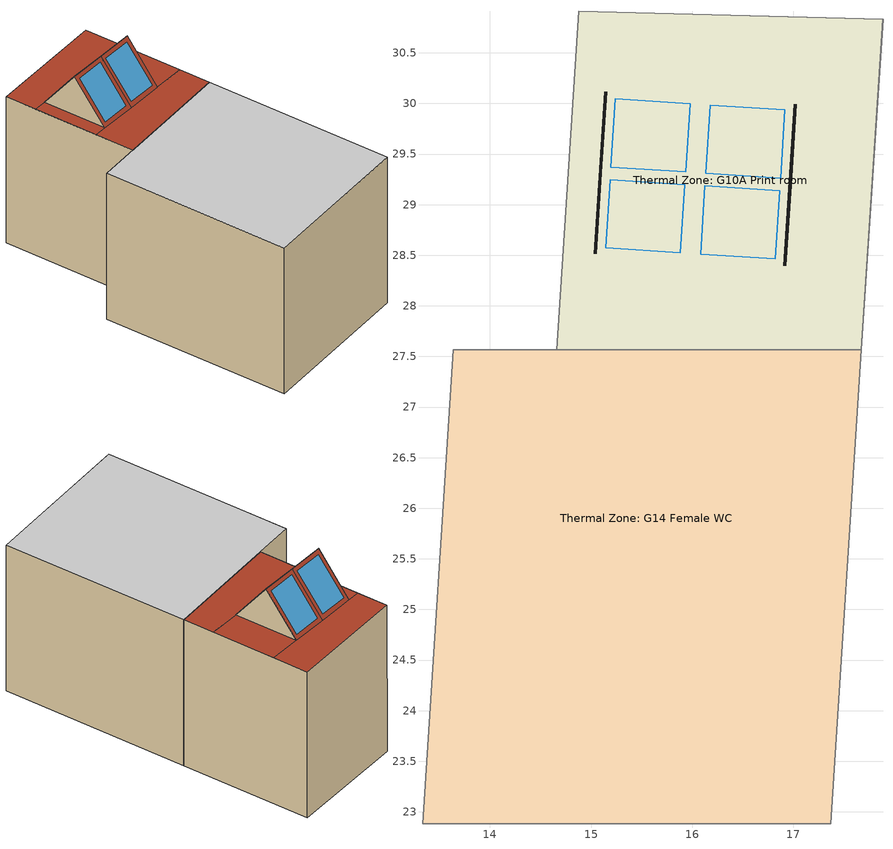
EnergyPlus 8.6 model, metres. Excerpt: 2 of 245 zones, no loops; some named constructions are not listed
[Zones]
Thermal Zone: G10A Print room
 floor to Thermal Zone: LG16 Cycles Store (InteriorCeiling Reversed): 14.88,30.91 17.89,30.83 17.67,27.57 14.66,27.57 z0
 wall outside (ExternalWall): 16.97,29.19,4.77 16.92,28.39,3.77 17.02,29.99,3.77; 15.09,29.32,4.77 15.04,28.52,3.77 15.14,30.11,3.77
 wall to Thermal Zone: G16 Library (InteriorWall): 17.89,30.83 14.88,30.91 z0:3.77
 wall to Thermal Zone: G11 Study room (InteriorWall): 17.67,27.57 17.89,30.83 z0:3.77
 wall to Thermal Zone: G14 Female WC (InteriorWall): 14.66,27.57 17.67,27.57 z0:3.77
 wall to Thermal Zone: G10 Tea Point (InteriorWall): 14.88,30.91 14.66,27.57 z0:3.77
 roof outside (ExternalRoof): 16.03,29.25,4.77 15.98,28.46,3.77 16.92,28.39,3.77 16.97,29.19,4.77; 15.04,28.52 15.14,30.11 14.83,30.13 14.73,28.54 z3.77; 17.83,29.94 17.89,30.83 14.88,30.91 14.83,30.13 z3.77; 17.72,28.34 17.83,29.94 17.02,29.99 16.92,28.39 z3.77; 15.09,29.32,4.77 15.04,28.52,3.77 15.98,28.46,3.77 16.03,29.25,4.77; 15.09,29.32,4.77 16.03,29.25,4.77 16.08,30.05,3.77 15.14,30.11,3.77; 17.67,27.57 17.72,28.34 14.73,28.54 14.66,27.57 z3.77; 16.03,29.25,4.77 16.97,29.19,4.77 17.02,29.99,3.77 16.08,30.05,3.77
 skylight (GlazingCH): 16.13,29.19,4.69 16.08,28.51,3.85 16.82,28.46,3.85 16.86,29.14,4.69; 15.19,29.25,4.69 15.14,28.57,3.85 15.88,28.52,3.85 15.93,29.2,4.69; 15.93,29.32,4.69 15.98,30,3.85 15.24,30.04,3.85 15.2,29.37,4.69; 16.87,29.26,4.69 16.92,29.94,3.85 16.18,29.98,3.85 16.13,29.31,4.69
Thermal Zone: G14 Female WC
 floor to Thermal Zone: LG14 Kitchen (InteriorCeiling): 17.67,27.57 17.45,24.23 13.42,24.23 13.64,27.57 z0
 floor to Thermal Zone: LG12 Plant (InteriorCeiling Reversed): 13.42,24.23 17.45,24.23 17.37,22.88 13.33,22.88 z0
 wall to Thermal Zone: G10 Tea Point (InteriorWall): 14.66,27.57 13.64,27.57 z0:3.77
 wall to Thermal Zone: G11 Study room (InteriorWall): 17.37,22.88 17.67,27.57 z0:3.77
 wall to Thermal Zone: G97 Circ (InteriorWall): 13.33,22.88 17.37,22.88 z0:3.77
 wall to Thermal Zone: G97A Riser (InteriorWall): 13.64,27.57 13.33,22.88 z0:3.77
 ceiling to Thermal Zone: 111 Female WC (InteriorCeiling): 13.33,22.88 17.37,22.88 17.67,27.57 13.64,27.57 z3.77
[Coil:Cooling:DX:VariableRefrigerantFlow]
VRF Zone Terminal Cooling Coil 185: Always On Discrete, Autosize, Autosize, Autosize, VRFTUCoolCapFT, VRFACCoolCapFFF, 612a Mixer Outlet Node, 612a Cooling Coil Outlet Node
VRF Zone Terminal Cooling Coil 9: Always On Discrete, Autosize, Autosize, Autosize, VRFTUCoolCapFT, VRFACCoolCapFFF, 606 Mixer Outlet Node, 606 Cooling Coil Outlet Node
VRF Zone Terminal Cooling Coil 225: Always On Discrete, Autosize, Autosize, Autosize, VRFTUCoolCapFT, VRFACCoolCapFFF, 621a 1 Mixer Outlet Node, 621a 1 Cooling Coil Outlet Node
VRF Zone Terminal Cooling Coil 226: Always On Discrete, Autosize, Autosize, Autosize, VRFTUCoolCapFT, VRFACCoolCapFFF, 621a 2 Mixer Outlet Node, 621a 2 Cooling Coil Outlet Node
VRF Zone Terminal Cooling Coil 6: Always On Discrete, Autosize, Autosize, Autosize, VRFTUCoolCapFT, VRFACCoolCapFFF, 607 Mixer Outlet Node, 607 Cooling Coil Outlet Node
VRF Zone Terminal Cooling Coil 186: Always On Discrete, Autosize, Autosize, Autosize, VRFTUCoolCapFT, VRFACCoolCapFFF, 617a Mixer Outlet Node, 617a Cooling Coil Outlet Node
VRF Zone Terminal Cooling Coil 5: Always On Discrete, Autosize, Autosize, Autosize, VRFTUCoolCapFT, VRFACCoolCapFFF, 608 Mixer Outlet Node, 608 Cooling Coil Outlet Node
VRF Zone Terminal Cooling Coil 4: Always On Discrete, Autosize, Autosize, Autosize, VRFTUCoolCapFT, VRFACCoolCapFFF, 609 Mixer Outlet Node, 609 Cooling Coil Outlet Node
VRF Zone Terminal Cooling Coil 187: Always On Discrete, Autosize, Autosize, Autosize, VRFTUCoolCapFT, VRFACCoolCapFFF, 620a Mixer Outlet Node, 620a Cooling Coil Outlet Node
VRF Zone Terminal Cooling Coil 188: Always On Discrete, Autosize, Autosize, Autosize, VRFTUCoolCapFT, VRFACCoolCapFFF, 621a Mixer Outlet Node, 621a Cooling Coil Outlet Node
VRF Zone Terminal Cooling Coil 3: Always On Discrete, Autosize, Autosize, Autosize, VRFTUCoolCapFT, VRFACCoolCapFFF, 611 Mixer Outlet Node, 611 Cooling Coil Outlet Node
VRF Zone Terminal Cooling Coil 166: Always On Discrete, Autosize, Autosize, Autosize, VRFTUCoolCapFT, VRFACCoolCapFFF, VRF Zone Terminal 159 Mixer Outlet Node, VRF Zone Terminal 159 Cooling Coil Outlet Node
VRF Zone Terminal Cooling Coil 167: Always On Discrete, Autosize, Autosize, Autosize, VRFTUCoolCapFT, VRFACCoolCapFFF, VRF Zone Terminal 160 Mixer Outlet Node, VRF Zone Terminal 160 Cooling Coil Outlet Node
VRF Zone Terminal Cooling Coil 168: Always On Discrete, Autosize, Autosize, Autosize, VRFTUCoolCapFT, VRFACCoolCapFFF, VRF Zone Terminal 161 Mixer Outlet Node, VRF Zone Terminal 161 Cooling Coil Outlet Node
VRF Zone Terminal Cooling Coil 169: Always On Discrete, Autosize, Autosize, Autosize, VRFTUCoolCapFT, VRFACCoolCapFFF, VRF Zone Terminal 162 Mixer Outlet Node, VRF Zone Terminal 162 Cooling Coil Outlet Node
VRF Zone Terminal Cooling Coil 103: Always On Discrete, Autosize, Autosize, Autosize, VRFTUCoolCapFT, VRFACCoolCapFFF, VRF Zone Terminal 101 Mixer Outlet Node, VRF Zone Terminal 101 Cooling Coil Outlet Node
VRF Zone Terminal Cooling Coil 102: Always On Discrete, Autosize, Autosize, Autosize, VRFTUCoolCapFT, VRFACCoolCapFFF, VRF Zone Terminal 100 Mixer Outlet Node, VRF Zone Terminal 100 Cooling Coil Outlet Node
VRF Zone Terminal Cooling Coil 101: Always On Discrete, Autosize, Autosize, Autosize, VRFTUCoolCapFT, VRFACCoolCapFFF, VRF Zone Terminal 99 Mixer Outlet Node, VRF Zone Terminal 99 Cooling Coil Outlet Node
VRF Zone Terminal Cooling Coil 82: Always On Discrete, Autosize, Autosize, Autosize, VRFTUCoolCapFT, VRFACCoolCapFFF, VRF Zone Terminal 80 Mixer Outlet Node, VRF Zone Terminal 80 Cooling Coil Outlet Node
VRF Zone Terminal Cooling Coil 104: Always On Discrete, Autosize, Autosize, Autosize, VRFTUCoolCapFT, VRFACCoolCapFFF, VRF Zone Terminal 102 Mixer Outlet Node, VRF Zone Terminal 102 Cooling Coil Outlet Node
VRF Zone Terminal Cooling Coil 105: Always On Discrete, Autosize, Autosize, Autosize, VRFTUCoolCapFT, VRFACCoolCapFFF, VRF Zone Terminal 103 Mixer Outlet Node, VRF Zone Terminal 103 Cooling Coil Outlet Node
VRF Zone Terminal Cooling Coil 100: Always On Discrete, Autosize, Autosize, Autosize, VRFTUCoolCapFT, VRFACCoolCapFFF, VRF Zone Terminal 98 Mixer Outlet Node, VRF Zone Terminal 98 Cooling Coil Outlet Node
VRF Zone Terminal Cooling Coil 98: Always On Discrete, Autosize, Autosize, Autosize, VRFTUCoolCapFT, VRFACCoolCapFFF, VRF Zone Terminal 96 Mixer Outlet Node, VRF Zone Terminal 96 Cooling Coil Outlet Node
VRF Zone Terminal Cooling Coil 94: Always On Discrete, Autosize, Autosize, Autosize, VRFTUCoolCapFT, VRFACCoolCapFFF, VRF Zone Terminal 92 Mixer Outlet Node, VRF Zone Terminal 92 Cooling Coil Outlet Node
VRF Zone Terminal Cooling Coil 95: Always On Discrete, Autosize, Autosize, Autosize, VRFTUCoolCapFT, VRFACCoolCapFFF, VRF Zone Terminal 93 Mixer Outlet Node, VRF Zone Terminal 93 Cooling Coil Outlet Node
VRF Zone Terminal Cooling Coil 96: Always On Discrete, Autosize, Autosize, Autosize, VRFTUCoolCapFT, VRFACCoolCapFFF, VRF Zone Terminal 94 Mixer Outlet Node, VRF Zone Terminal 94 Cooling Coil Outlet Node
VRF Zone Terminal Cooling Coil 97: Always On Discrete, Autosize, Autosize, Autosize, VRFTUCoolCapFT, VRFACCoolCapFFF, AHUG01 Mixer Outlet Node, AHUG01 Cooling Coil Outlet Node
VRF Zone Terminal Cooling Coil 163: Always On Discrete, Autosize, Autosize, Autosize, VRFTUCoolCapFT, VRFACCoolCapFFF, VRF Zone Terminal 158 Mixer Outlet Node, VRF Zone Terminal 158 Cooling Coil Outlet Node
VRF Zone Terminal Cooling Coil 210: Always On Discrete, Autosize, Autosize, Autosize, VRFTUCoolCapFT, VRFACCoolCapFFF, VRF Zone Terminal 195 Mixer Outlet Node, VRF Zone Terminal 195 Cooling Coil Outlet Node
VRF Zone Terminal Cooling Coil 211: Always On Discrete, Autosize, Autosize, Autosize, VRFTUCoolCapFT, VRFACCoolCapFFF, VRF Zone Terminal 196 Mixer Outlet Node, VRF Zone Terminal 196 Cooling Coil Outlet Node
VRF Zone Terminal Cooling Coil 219: Always On Discrete, Autosize, Autosize, Autosize, VRFTUCoolCapFT, VRFACCoolCapFFF, VRF Zone Terminal 199 Mixer Outlet Node, VRF Zone Terminal 199 Cooling Coil Outlet Node
VRF Zone Terminal Cooling Coil 84: Always On Discrete, Autosize, Autosize, Autosize, VRFTUCoolCapFT, VRFACCoolCapFFF, VRF Zone Terminal 82 Mixer Outlet Node, VRF Zone Terminal 82 Cooling Coil Outlet Node
VRF Zone Terminal Cooling Coil 85: Always On Discrete, Autosize, Autosize, Autosize, VRFTUCoolCapFT, VRFACCoolCapFFF, VRF Zone Terminal 83 Mixer Outlet Node, VRF Zone Terminal 83 Cooling Coil Outlet Node
VRF Zone Terminal Cooling Coil 86: Always On Discrete, Autosize, Autosize, Autosize, VRFTUCoolCapFT, VRFACCoolCapFFF, VRF Zone Terminal 84 Mixer Outlet Node, VRF Zone Terminal 84 Cooling Coil Outlet Node
VRF Zone Terminal Cooling Coil 87: Always On Discrete, Autosize, Autosize, Autosize, VRFTUCoolCapFT, VRFACCoolCapFFF, VRF Zone Terminal 85 Mixer Outlet Node, VRF Zone Terminal 85 Cooling Coil Outlet Node
VRF Zone Terminal Cooling Coil 88: Always On Discrete, Autosize, Autosize, Autosize, VRFTUCoolCapFT, VRFACCoolCapFFF, VRF Zone Terminal 86 Mixer Outlet Node, VRF Zone Terminal 86 Cooling Coil Outlet Node
VRF Zone Terminal Cooling Coil 89: Always On Discrete, Autosize, Autosize, Autosize, VRFTUCoolCapFT, VRFACCoolCapFFF, VRF Zone Terminal 87 Mixer Outlet Node, VRF Zone Terminal 87 Cooling Coil Outlet Node
VRF Zone Terminal Cooling Coil 90: Always On Discrete, Autosize, Autosize, Autosize, VRFTUCoolCapFT, VRFACCoolCapFFF, VRF Zone Terminal 88 Mixer Outlet Node, VRF Zone Terminal 88 Cooling Coil Outlet Node
VRF Zone Terminal Cooling Coil 83: Always On Discrete, Autosize, Autosize, Autosize, VRFTUCoolCapFT, VRFACCoolCapFFF, VRF Zone Terminal 81 Mixer Outlet Node, VRF Zone Terminal 81 Cooling Coil Outlet Node
VRF Zone Terminal Cooling Coil 157: Always On Discrete, Autosize, Autosize, Autosize, VRFTUCoolCapFT, VRFACCoolCapFFF, VRF Zone Terminal 155 Mixer Outlet Node, VRF Zone Terminal 155 Cooling Coil Outlet Node
VRF Zone Terminal Cooling Coil 158: Always On Discrete, Autosize, Autosize, Autosize, VRFTUCoolCapFT, VRFACCoolCapFFF, VRF Zone Terminal 156 Mixer Outlet Node, VRF Zone Terminal 156 Cooling Coil Outlet Node
VRF Zone Terminal Cooling Coil 159: Always On Discrete, Autosize, Autosize, Autosize, VRFTUCoolCapFT, VRFACCoolCapFFF, VRF Zone Terminal 157 Mixer Outlet Node, VRF Zone Terminal 157 Cooling Coil Outlet Node
VRF Zone Terminal Cooling Coil 160: Always On Discrete, Autosize, Autosize, Autosize, VRFTUCoolCapFT, VRFACCoolCapFFF, ACG01(overdoorheater) Mixer Outlet Node, ACG01(overdoorheater) Cooling Coil Outlet Node
VRF Zone Terminal Cooling Coil 120: Always On Discrete, Autosize, Autosize, Autosize, VRFTUCoolCapFT, VRFACCoolCapFFF, B04 Mixer Outlet Node, B04 Cooling Coil Outlet Node
VRF Zone Terminal Cooling Coil 118: Always On Discrete, Autosize, Autosize, Autosize, VRFTUCoolCapFT, VRFACCoolCapFFF, B03b Mixer Outlet Node, B03b Cooling Coil Outlet Node
VRF Zone Terminal Cooling Coil 117: Always On Discrete, Autosize, Autosize, Autosize, VRFTUCoolCapFT, VRFACCoolCapFFF, B03a Mixer Outlet Node, B03a Cooling Coil Outlet Node
VRF Zone Terminal Cooling Coil 119: Always On Discrete, Autosize, Autosize, Autosize, VRFTUCoolCapFT, VRFACCoolCapFFF, B02 Mixer Outlet Node, B02 Cooling Coil Outlet Node
VRF Zone Terminal Cooling Coil 116: Always On Discrete, Autosize, Autosize, Autosize, VRFTUCoolCapFT, VRFACCoolCapFFF, B01 Mixer Outlet Node, B01 Cooling Coil Outlet Node
VRF Zone Terminal Cooling Coil 162: Always On Discrete, 4400, Autosize, Autosize, VRFTUCoolCapFT, VRFACCoolCapFFF, AHUB01 Mixer Outlet Node, AHUB01 Cooling Coil Outlet Node
VRF Zone Terminal Cooling Coil 115: Always On Discrete, Autosize, Autosize, Autosize, VRFTUCoolCapFT, VRFACCoolCapFFF, VRF Zone Terminal 113 Mixer Outlet Node, VRF Zone Terminal 113 Cooling Coil Outlet Node
VRF Zone Terminal Cooling Coil 161: Always On Discrete, Autosize, Autosize, Autosize, VRFTUCoolCapFT, VRFACCoolCapFFF, AHUB03 Mixer Outlet Node, AHUB03 Cooling Coil Outlet Node
VRF Zone Terminal Cooling Coil 114: Always On Discrete, Autosize, Autosize, Autosize, VRFTUCoolCapFT, VRFACCoolCapFFF, B06a Mixer Outlet Node, B06a Cooling Coil Outlet Node
VRF Zone Terminal Cooling Coil 113: Always On Discrete, Autosize, Autosize, Autosize, VRFTUCoolCapFT, VRFACCoolCapFFF, B06b Mixer Outlet Node, B06b Cooling Coil Outlet Node
VRF Zone Terminal Cooling Coil 208: Always On Discrete, Autosize, Autosize, Autosize, VRFTUCoolCapFT, VRFACCoolCapFFF, B12 Mixer Outlet Node, B12 Cooling Coil Outlet Node
VRF Zone Terminal Cooling Coil 209: Always On Discrete, Autosize, Autosize, Autosize, VRFTUCoolCapFT, VRFACCoolCapFFF, B13 Mixer Outlet Node, B13 Cooling Coil Outlet Node
VRF Zone Terminal Cooling Coil 110: Always On Discrete, Autosize, Autosize, Autosize, VRFTUCoolCapFT, VRFACCoolCapFFF, B07 Mixer Outlet Node, B07 Cooling Coil Outlet Node
VRF Zone Terminal Cooling Coil 109: Always On Discrete, Autosize, Autosize, Autosize, VRFTUCoolCapFT, VRFACCoolCapFFF, B08 Mixer Outlet Node, B08 Cooling Coil Outlet Node
VRF Zone Terminal Cooling Coil 108: Always On Discrete, Autosize, Autosize, Autosize, VRFTUCoolCapFT, VRFACCoolCapFFF, B09 Mixer Outlet Node, B09 Cooling Coil Outlet Node
VRF Zone Terminal Cooling Coil 106: Always On Discrete, Autosize, Autosize, Autosize, VRFTUCoolCapFT, VRFACCoolCapFFF, B10 Mixer Outlet Node, B10 Cooling Coil Outlet Node
VRF Zone Terminal Cooling Coil 107: Always On Discrete, Autosize, Autosize, Autosize, VRFTUCoolCapFT, VRFACCoolCapFFF, B11 Mixer Outlet Node, B11 Cooling Coil Outlet Node
[Coil:Heating:DX:VariableRefrigerantFlow]
VRF Zone Terminal Heating Coil 205: Always On Discrete, Autosize, Autosize, FCU107 1 Cooling Coil Outlet Node, FCU107 1 Heating Coil Outlet Node, Coil Heating DX Variable Refrigerant Flow 1 VRFTUHeatCAPFT, Coil Heating DX Variable Refrigerant Flow 1 VRFACCoolCapFFF
VRF Zone Terminal Heating Coil 207: Always On Discrete, Autosize, Autosize, FCU107 3 Cooling Coil Outlet Node, FCU107 3 Heating Coil Outlet Node, Coil Heating DX Variable Refrigerant Flow 1 VRFTUHeatCAPFT, Coil Heating DX Variable Refrigerant Flow 1 VRFACCoolCapFFF
VRF Zone Terminal Heating Coil 206: Always On Discrete, Autosize, Autosize, FCU107 2 Cooling Coil Outlet Node, FCU107 2 Heating Coil Outlet Node, Coil Heating DX Variable Refrigerant Flow 1 VRFTUHeatCAPFT, Coil Heating DX Variable Refrigerant Flow 1 VRFACCoolCapFFF
VRF Zone Terminal Heating Coil 172: Always On Discrete, Autosize, Autosize, VRF Zone Terminal 164 Cooling Coil Outlet Node, VRF Zone Terminal 164 Heating Coil Outlet Node, Coil Heating DX Variable Refrigerant Flow 1 VRFTUHeatCAPFT, Coil Heating DX Variable Refrigerant Flow 1 VRFACCoolCapFFF
VRF Zone Terminal Heating Coil 79: Always On Discrete, Autosize, Autosize, VRF Zone Terminal 77 Cooling Coil Outlet Node, VRF Zone Terminal 77 Heating Coil Outlet Node, Coil Heating DX Variable Refrigerant Flow 1 VRFTUHeatCAPFT, Coil Heating DX Variable Refrigerant Flow 1 VRFACCoolCapFFF
VRF Zone Terminal Heating Coil 78: Always On Discrete, Autosize, Autosize, VRF Zone Terminal 76 Cooling Coil Outlet Node, VRF Zone Terminal 76 Heating Coil Outlet Node, Coil Heating DX Variable Refrigerant Flow 1 VRFTUHeatCAPFT, Coil Heating DX Variable Refrigerant Flow 1 VRFACCoolCapFFF
VRF Zone Terminal Heating Coil 77: Always On Discrete, Autosize, Autosize, VRF Zone Terminal 75 Cooling Coil Outlet Node, VRF Zone Terminal 75 Heating Coil Outlet Node, Coil Heating DX Variable Refrigerant Flow 1 VRFTUHeatCAPFT, Coil Heating DX Variable Refrigerant Flow 1 VRFACCoolCapFFF
VRF Zone Terminal Heating Coil 76: Always On Discrete, Autosize, Autosize, VRF Zone Terminal 74 Cooling Coil Outlet Node, VRF Zone Terminal 74 Heating Coil Outlet Node, Coil Heating DX Variable Refrigerant Flow 1 VRFTUHeatCAPFT, Coil Heating DX Variable Refrigerant Flow 1 VRFACCoolCapFFF
VRF Zone Terminal Heating Coil 173: Always On Discrete, Autosize, Autosize, FCU108 Cooling Coil Outlet Node, FCU108 Heating Coil Outlet Node, Coil Heating DX Variable Refrigerant Flow 1 VRFTUHeatCAPFT, Coil Heating DX Variable Refrigerant Flow 1 VRFACCoolCapFFF
VRF Zone Terminal Heating Coil 174: Always On Discrete, Autosize, Autosize, FCU107 Cooling Coil Outlet Node, FCU107 Heating Coil Outlet Node, Coil Heating DX Variable Refrigerant Flow 1 VRFTUHeatCAPFT, Coil Heating DX Variable Refrigerant Flow 1 VRFACCoolCapFFF
VRF Zone Terminal Heating Coil 75: Always On Discrete, Autosize, Autosize, VRF Zone Terminal 73 Cooling Coil Outlet Node, VRF Zone Terminal 73 Heating Coil Outlet Node, Coil Heating DX Variable Refrigerant Flow 1 VRFTUHeatCAPFT, Coil Heating DX Variable Refrigerant Flow 1 VRFACCoolCapFFF
VRF Zone Terminal Heating Coil 74: Always On Discrete, Autosize, Autosize, VRF Zone Terminal 72 Cooling Coil Outlet Node, VRF Zone Terminal 72 Heating Coil Outlet Node, Coil Heating DX Variable Refrigerant Flow 1 VRFTUHeatCAPFT, Coil Heating DX Variable Refrigerant Flow 1 VRFACCoolCapFFF
VRF Zone Terminal Heating Coil 70: Always On Discrete, Autosize, Autosize, VRF Zone Terminal 68 Cooling Coil Outlet Node, VRF Zone Terminal 68 Heating Coil Outlet Node, Coil Heating DX Variable Refrigerant Flow 1 VRFTUHeatCAPFT, Coil Heating DX Variable Refrigerant Flow 1 VRFACCoolCapFFF
VRF Zone Terminal Heating Coil 71: Always On Discrete, Autosize, Autosize, VRF Zone Terminal 69 Cooling Coil Outlet Node, VRF Zone Terminal 69 Heating Coil Outlet Node, Coil Heating DX Variable Refrigerant Flow 1 VRFTUHeatCAPFT, Coil Heating DX Variable Refrigerant Flow 1 VRFACCoolCapFFF
VRF Zone Terminal Heating Coil 72: Always On Discrete, Autosize, Autosize, VRF Zone Terminal 70 Cooling Coil Outlet Node, VRF Zone Terminal 70 Heating Coil Outlet Node, Coil Heating DX Variable Refrigerant Flow 1 VRFTUHeatCAPFT, Coil Heating DX Variable Refrigerant Flow 1 VRFACCoolCapFFF
VRF Zone Terminal Heating Coil 73: Always On Discrete, Autosize, Autosize, VRF Zone Terminal 71 Cooling Coil Outlet Node, VRF Zone Terminal 71 Heating Coil Outlet Node, Coil Heating DX Variable Refrigerant Flow 1 VRFTUHeatCAPFT, Coil Heating DX Variable Refrigerant Flow 1 VRFACCoolCapFFF
VRF Zone Terminal Heating Coil 220: Always On Discrete, Autosize, Autosize, FCU107 4 Cooling Coil Outlet Node, FCU107 4 Heating Coil Outlet Node, Coil Heating DX Variable Refrigerant Flow 1 VRFTUHeatCAPFT, Coil Heating DX Variable Refrigerant Flow 1 VRFACCoolCapFFF
VRF Zone Terminal Heating Coil 221: Always On Discrete, Autosize, Autosize, FCU107 5 Cooling Coil Outlet Node, FCU107 5 Heating Coil Outlet Node, Coil Heating DX Variable Refrigerant Flow 1 VRFTUHeatCAPFT, Coil Heating DX Variable Refrigerant Flow 1 VRFACCoolCapFFF
VRF Zone Terminal Heating Coil 65: Always On Discrete, Autosize, Autosize, VRF Zone Terminal 63 Cooling Coil Outlet Node, VRF Zone Terminal 63 Heating Coil Outlet Node, Coil Heating DX Variable Refrigerant Flow 1 VRFTUHeatCAPFT, Coil Heating DX Variable Refrigerant Flow 1 VRFACCoolCapFFF
VRF Zone Terminal Heating Coil 66: Always On Discrete, Autosize, Autosize, VRF Zone Terminal 64 Cooling Coil Outlet Node, VRF Zone Terminal 64 Heating Coil Outlet Node, Coil Heating DX Variable Refrigerant Flow 1 VRFTUHeatCAPFT, Coil Heating DX Variable Refrigerant Flow 1 VRFACCoolCapFFF
VRF Zone Terminal Heating Coil 67: Always On Discrete, Autosize, Autosize, VRF Zone Terminal 65 Cooling Coil Outlet Node, VRF Zone Terminal 65 Heating Coil Outlet Node, Coil Heating DX Variable Refrigerant Flow 1 VRFTUHeatCAPFT, Coil Heating DX Variable Refrigerant Flow 1 VRFACCoolCapFFF
VRF Zone Terminal Heating Coil 64: Always On Discrete, Autosize, Autosize, VRF Zone Terminal 62 Cooling Coil Outlet Node, VRF Zone Terminal 62 Heating Coil Outlet Node, Coil Heating DX Variable Refrigerant Flow 1 VRFTUHeatCAPFT, Coil Heating DX Variable Refrigerant Flow 1 VRFACCoolCapFFF
VRF Zone Terminal Heating Coil 63: Always On Discrete, Autosize, Autosize, VRF Zone Terminal 61 Cooling Coil Outlet Node, VRF Zone Terminal 61 Heating Coil Outlet Node, Coil Heating DX Variable Refrigerant Flow 1 VRFTUHeatCAPFT, Coil Heating DX Variable Refrigerant Flow 1 VRFACCoolCapFFF
VRF Zone Terminal Heating Coil 62: Always On Discrete, Autosize, Autosize, VRF Zone Terminal 60 Cooling Coil Outlet Node, VRF Zone Terminal 60 Heating Coil Outlet Node, Coil Heating DX Variable Refrigerant Flow 1 VRFTUHeatCAPFT, Coil Heating DX Variable Refrigerant Flow 1 VRFACCoolCapFFF
VRF Zone Terminal Heating Coil 61: Always On Discrete, Autosize, Autosize, VRF Zone Terminal 59 Cooling Coil Outlet Node, VRF Zone Terminal 59 Heating Coil Outlet Node, Coil Heating DX Variable Refrigerant Flow 1 VRFTUHeatCAPFT, Coil Heating DX Variable Refrigerant Flow 1 VRFACCoolCapFFF
VRF Zone Terminal Heating Coil 60: Always On Discrete, Autosize, Autosize, VRF Zone Terminal 58 Cooling Coil Outlet Node, VRF Zone Terminal 58 Heating Coil Outlet Node, Coil Heating DX Variable Refrigerant Flow 1 VRFTUHeatCAPFT, Coil Heating DX Variable Refrigerant Flow 1 VRFACCoolCapFFF
VRF Zone Terminal Heating Coil 59: Always On Discrete, Autosize, Autosize, VRF Zone Terminal 57 Cooling Coil Outlet Node, VRF Zone Terminal 57 Heating Coil Outlet Node, Coil Heating DX Variable Refrigerant Flow 1 VRFTUHeatCAPFT, Coil Heating DX Variable Refrigerant Flow 1 VRFACCoolCapFFF
VRF Zone Terminal Heating Coil 58: Always On Discrete, Autosize, Autosize, FCU216 Cooling Coil Outlet Node, FCU216 Heating Coil Outlet Node, Coil Heating DX Variable Refrigerant Flow 1 VRFTUHeatCAPFT, Coil Heating DX Variable Refrigerant Flow 1 VRFACCoolCapFFF
VRF Zone Terminal Heating Coil 45: Always On Discrete, Autosize, Autosize, VRF Zone Terminal 43 Cooling Coil Outlet Node, VRF Zone Terminal 43 Heating Coil Outlet Node, Coil Heating DX Variable Refrigerant Flow 1 VRFTUHeatCAPFT, Coil Heating DX Variable Refrigerant Flow 1 VRFACCoolCapFFF
VRF Zone Terminal Heating Coil 46: Always On Discrete, Autosize, Autosize, VRF Zone Terminal 44 Cooling Coil Outlet Node, VRF Zone Terminal 44 Heating Coil Outlet Node, Coil Heating DX Variable Refrigerant Flow 1 VRFTUHeatCAPFT, Coil Heating DX Variable Refrigerant Flow 1 VRFACCoolCapFFF
VRF Zone Terminal Heating Coil 40: Always On Discrete, Autosize, Autosize, VRF Zone Terminal 38 Cooling Coil Outlet Node, VRF Zone Terminal 38 Heating Coil Outlet Node, Coil Heating DX Variable Refrigerant Flow 1 VRFTUHeatCAPFT, Coil Heating DX Variable Refrigerant Flow 1 VRFACCoolCapFFF
VRF Zone Terminal Heating Coil 41: Always On Discrete, Autosize, Autosize, VRF Zone Terminal 39 Cooling Coil Outlet Node, VRF Zone Terminal 39 Heating Coil Outlet Node, Coil Heating DX Variable Refrigerant Flow 1 VRFTUHeatCAPFT, Coil Heating DX Variable Refrigerant Flow 1 VRFACCoolCapFFF
VRF Zone Terminal Heating Coil 42: Always On Discrete, Autosize, Autosize, VRF Zone Terminal 40 Cooling Coil Outlet Node, VRF Zone Terminal 40 Heating Coil Outlet Node, Coil Heating DX Variable Refrigerant Flow 1 VRFTUHeatCAPFT, Coil Heating DX Variable Refrigerant Flow 1 VRFACCoolCapFFF
VRF Zone Terminal Heating Coil 43: Always On Discrete, Autosize, Autosize, VRF Zone Terminal 41 Cooling Coil Outlet Node, VRF Zone Terminal 41 Heating Coil Outlet Node, Coil Heating DX Variable Refrigerant Flow 1 VRFTUHeatCAPFT, Coil Heating DX Variable Refrigerant Flow 1 VRFACCoolCapFFF
VRF Zone Terminal Heating Coil 44: Always On Discrete, Autosize, Autosize, VRF Zone Terminal 42 Cooling Coil Outlet Node, VRF Zone Terminal 42 Heating Coil Outlet Node, Coil Heating DX Variable Refrigerant Flow 1 VRFTUHeatCAPFT, Coil Heating DX Variable Refrigerant Flow 1 VRFACCoolCapFFF
VRF Zone Terminal Heating Coil 212: Always On Discrete, Autosize, Autosize, AHU201 1 Cooling Coil Outlet Node, AHU201 1 Heating Coil Outlet Node, Coil Heating DX Variable Refrigerant Flow 1 VRFTUHeatCAPFT, Coil Heating DX Variable Refrigerant Flow 1 VRFACCoolCapFFF
VRF Zone Terminal Heating Coil 213: Always On Discrete, Autosize, Autosize, AHU201 2 Cooling Coil Outlet Node, AHU201 2 Heating Coil Outlet Node, Coil Heating DX Variable Refrigerant Flow 1 VRFTUHeatCAPFT, Coil Heating DX Variable Refrigerant Flow 1 VRFACCoolCapFFF
VRF Zone Terminal Heating Coil 216: Always On Discrete, Autosize, Autosize, AHU201 3 Cooling Coil Outlet Node, AHU201 3 Heating Coil Outlet Node, Coil Heating DX Variable Refrigerant Flow 1 VRFTUHeatCAPFT, Coil Heating DX Variable Refrigerant Flow 1 VRFACCoolCapFFF
VRF Zone Terminal Heating Coil 121: Always On Discrete, Autosize, Autosize, VRF Zone Terminal 119 Cooling Coil Outlet Node, VRF Zone Terminal 119 Heating Coil Outlet Node, Coil Heating DX Variable Refrigerant Flow 1 VRFTUHeatCAPFT, Coil Heating DX Variable Refrigerant Flow 1 VRFACCoolCapFFF
VRF Zone Terminal Heating Coil 122: Always On Discrete, Autosize, Autosize, VRF Zone Terminal 120 Cooling Coil Outlet Node, VRF Zone Terminal 120 Heating Coil Outlet Node, Coil Heating DX Variable Refrigerant Flow 1 VRFTUHeatCAPFT, Coil Heating DX Variable Refrigerant Flow 1 VRFACCoolCapFFF
VRF Zone Terminal Heating Coil 123: Always On Discrete, Autosize, Autosize, VRF Zone Terminal 121 Cooling Coil Outlet Node, VRF Zone Terminal 121 Heating Coil Outlet Node, Coil Heating DX Variable Refrigerant Flow 1 VRFTUHeatCAPFT, Coil Heating DX Variable Refrigerant Flow 1 VRFACCoolCapFFF
VRF Zone Terminal Heating Coil 124: Always On Discrete, Autosize, Autosize, VRF Zone Terminal 122 Cooling Coil Outlet Node, VRF Zone Terminal 122 Heating Coil Outlet Node, Coil Heating DX Variable Refrigerant Flow 1 VRFTUHeatCAPFT, Coil Heating DX Variable Refrigerant Flow 1 VRFACCoolCapFFF
VRF Zone Terminal Heating Coil 125: Always On Discrete, Autosize, Autosize, VRF Zone Terminal 123 Cooling Coil Outlet Node, VRF Zone Terminal 123 Heating Coil Outlet Node, Coil Heating DX Variable Refrigerant Flow 1 VRFTUHeatCAPFT, Coil Heating DX Variable Refrigerant Flow 1 VRFACCoolCapFFF
VRF Zone Terminal Heating Coil 126: Always On Discrete, Autosize, Autosize, VRF Zone Terminal 124 Cooling Coil Outlet Node, VRF Zone Terminal 124 Heating Coil Outlet Node, Coil Heating DX Variable Refrigerant Flow 1 VRFTUHeatCAPFT, Coil Heating DX Variable Refrigerant Flow 1 VRFACCoolCapFFF
VRF Zone Terminal Heating Coil 127: Always On Discrete, Autosize, Autosize, VRF Zone Terminal 125 Cooling Coil Outlet Node, VRF Zone Terminal 125 Heating Coil Outlet Node, Coil Heating DX Variable Refrigerant Flow 1 VRFTUHeatCAPFT, Coil Heating DX Variable Refrigerant Flow 1 VRFACCoolCapFFF
VRF Zone Terminal Heating Coil 128: Always On Discrete, Autosize, Autosize, VRF Zone Terminal 126 Cooling Coil Outlet Node, VRF Zone Terminal 126 Heating Coil Outlet Node, Coil Heating DX Variable Refrigerant Flow 1 VRFTUHeatCAPFT, Coil Heating DX Variable Refrigerant Flow 1 VRFACCoolCapFFF
VRF Zone Terminal Heating Coil 129: Always On Discrete, Autosize, Autosize, VRF Zone Terminal 127 Cooling Coil Outlet Node, VRF Zone Terminal 127 Heating Coil Outlet Node, Coil Heating DX Variable Refrigerant Flow 1 VRFTUHeatCAPFT, Coil Heating DX Variable Refrigerant Flow 1 VRFACCoolCapFFF
VRF Zone Terminal Heating Coil 130: Always On Discrete, Autosize, Autosize, VRF Zone Terminal 128 Cooling Coil Outlet Node, VRF Zone Terminal 128 Heating Coil Outlet Node, Coil Heating DX Variable Refrigerant Flow 1 VRFTUHeatCAPFT, Coil Heating DX Variable Refrigerant Flow 1 VRFACCoolCapFFF
VRF Zone Terminal Heating Coil 131: Always On Discrete, Autosize, Autosize, VRF Zone Terminal 129 Cooling Coil Outlet Node, VRF Zone Terminal 129 Heating Coil Outlet Node, Coil Heating DX Variable Refrigerant Flow 1 VRFTUHeatCAPFT, Coil Heating DX Variable Refrigerant Flow 1 VRFACCoolCapFFF
VRF Zone Terminal Heating Coil 132: Always On Discrete, Autosize, Autosize, VRF Zone Terminal 130 Cooling Coil Outlet Node, VRF Zone Terminal 130 Heating Coil Outlet Node, Coil Heating DX Variable Refrigerant Flow 1 VRFTUHeatCAPFT, Coil Heating DX Variable Refrigerant Flow 1 VRFACCoolCapFFF
VRF Zone Terminal Heating Coil 133: Always On Discrete, Autosize, Autosize, VRF Zone Terminal 131 Cooling Coil Outlet Node, VRF Zone Terminal 131 Heating Coil Outlet Node, Coil Heating DX Variable Refrigerant Flow 1 VRFTUHeatCAPFT, Coil Heating DX Variable Refrigerant Flow 1 VRFACCoolCapFFF
VRF Zone Terminal Heating Coil 134: Always On Discrete, Autosize, Autosize, VRF Zone Terminal 132 Cooling Coil Outlet Node, VRF Zone Terminal 132 Heating Coil Outlet Node, Coil Heating DX Variable Refrigerant Flow 1 VRFTUHeatCAPFT, Coil Heating DX Variable Refrigerant Flow 1 VRFACCoolCapFFF
VRF Zone Terminal Heating Coil 135: Always On Discrete, Autosize, Autosize, VRF Zone Terminal 133 Cooling Coil Outlet Node, VRF Zone Terminal 133 Heating Coil Outlet Node, Coil Heating DX Variable Refrigerant Flow 1 VRFTUHeatCAPFT, Coil Heating DX Variable Refrigerant Flow 1 VRFACCoolCapFFF
VRF Zone Terminal Heating Coil 136: Always On Discrete, Autosize, Autosize, VRF Zone Terminal 134 Cooling Coil Outlet Node, VRF Zone Terminal 134 Heating Coil Outlet Node, Coil Heating DX Variable Refrigerant Flow 1 VRFTUHeatCAPFT, Coil Heating DX Variable Refrigerant Flow 1 VRFACCoolCapFFF
VRF Zone Terminal Heating Coil 137: Always On Discrete, Autosize, Autosize, VRF Zone Terminal 135 Cooling Coil Outlet Node, VRF Zone Terminal 135 Heating Coil Outlet Node, Coil Heating DX Variable Refrigerant Flow 1 VRFTUHeatCAPFT, Coil Heating DX Variable Refrigerant Flow 1 VRFACCoolCapFFF
VRF Zone Terminal Heating Coil 138: Always On Discrete, Autosize, Autosize, VRF Zone Terminal 136 Cooling Coil Outlet Node, VRF Zone Terminal 136 Heating Coil Outlet Node, Coil Heating DX Variable Refrigerant Flow 1 VRFTUHeatCAPFT, Coil Heating DX Variable Refrigerant Flow 1 VRFACCoolCapFFF
VRF Zone Terminal Heating Coil 139: Always On Discrete, Autosize, Autosize, VRF Zone Terminal 137 Cooling Coil Outlet Node, VRF Zone Terminal 137 Heating Coil Outlet Node, Coil Heating DX Variable Refrigerant Flow 1 VRFTUHeatCAPFT, Coil Heating DX Variable Refrigerant Flow 1 VRFACCoolCapFFF
VRF Zone Terminal Heating Coil 140: Always On Discrete, Autosize, Autosize, VRF Zone Terminal 138 Cooling Coil Outlet Node, VRF Zone Terminal 138 Heating Coil Outlet Node, Coil Heating DX Variable Refrigerant Flow 1 VRFTUHeatCAPFT, Coil Heating DX Variable Refrigerant Flow 1 VRFACCoolCapFFF
VRF Zone Terminal Heating Coil 170: Always On Discrete, Autosize, Autosize, AHU401 1 Cooling Coil Outlet Node, AHU401 1 Heating Coil Outlet Node, Coil Heating DX Variable Refrigerant Flow 1 VRFTUHeatCAPFT, Coil Heating DX Variable Refrigerant Flow 1 VRFACCoolCapFFF
VRF Zone Terminal Heating Coil 34: Always On Discrete, Autosize, Autosize, VRF Zone Terminal 32 Cooling Coil Outlet Node, VRF Zone Terminal 32 Heating Coil Outlet Node, Coil Heating DX Variable Refrigerant Flow 1 VRFTUHeatCAPFT, Coil Heating DX Variable Refrigerant Flow 1 VRFACCoolCapFFF
VRF Zone Terminal Heating Coil 33: Always On Discrete, Autosize, Autosize, VRF Zone Terminal 31 Cooling Coil Outlet Node, VRF Zone Terminal 31 Heating Coil Outlet Node, Coil Heating DX Variable Refrigerant Flow 1 VRFTUHeatCAPFT, Coil Heating DX Variable Refrigerant Flow 1 VRFACCoolCapFFF
VRF Zone Terminal Heating Coil 32: Always On Discrete, Autosize, Autosize, VRF Zone Terminal 30 Cooling Coil Outlet Node, VRF Zone Terminal 30 Heating Coil Outlet Node, Coil Heating DX Variable Refrigerant Flow 1 VRFTUHeatCAPFT, Coil Heating DX Variable Refrigerant Flow 1 VRFACCoolCapFFF
VRF Zone Terminal Heating Coil 31: Always On Discrete, Autosize, Autosize, VRF Zone Terminal 29 Cooling Coil Outlet Node, VRF Zone Terminal 29 Heating Coil Outlet Node, Coil Heating DX Variable Refrigerant Flow 1 VRFTUHeatCAPFT, Coil Heating DX Variable Refrigerant Flow 1 VRFACCoolCapFFF
VRF Zone Terminal Heating Coil 177: Always On Discrete, Autosize, Autosize, FCU407 Cooling Coil Outlet Node, FCU407 Heating Coil Outlet Node, Coil Heating DX Variable Refrigerant Flow 1 VRFTUHeatCAPFT, Coil Heating DX Variable Refrigerant Flow 1 VRFACCoolCapFFF
VRF Zone Terminal Heating Coil 30: Always On Discrete, Autosize, Autosize, VRF Zone Terminal 28 Cooling Coil Outlet Node, VRF Zone Terminal 28 Heating Coil Outlet Node, Coil Heating DX Variable Refrigerant Flow 1 VRFTUHeatCAPFT, Coil Heating DX Variable Refrigerant Flow 1 VRFACCoolCapFFF
VRF Zone Terminal Heating Coil 165: Always On Discrete, Autosize, Autosize, AHU401 Cooling Coil Outlet Node, AHU401 Heating Coil Outlet Node, Coil Heating DX Variable Refrigerant Flow 1 VRFTUHeatCAPFT, Coil Heating DX Variable Refrigerant Flow 1 VRFACCoolCapFFF
VRF Zone Terminal Heating Coil 29: Always On Discrete, Autosize, Autosize, VRF Zone Terminal 27 Cooling Coil Outlet Node, VRF Zone Terminal 27 Heating Coil Outlet Node, Coil Heating DX Variable Refrigerant Flow 1 VRFTUHeatCAPFT, Coil Heating DX Variable Refrigerant Flow 1 VRFACCoolCapFFF
VRF Zone Terminal Heating Coil 23: Always On Discrete, Autosize, Autosize, VRF Zone Terminal 21 Cooling Coil Outlet Node, VRF Zone Terminal 21 Heating Coil Outlet Node, Coil Heating DX Variable Refrigerant Flow 1 VRFTUHeatCAPFT, Coil Heating DX Variable Refrigerant Flow 1 VRFACCoolCapFFF
VRF Zone Terminal Heating Coil 24: Always On Discrete, Autosize, Autosize, VRF Zone Terminal 22 Cooling Coil Outlet Node, VRF Zone Terminal 22 Heating Coil Outlet Node, Coil Heating DX Variable Refrigerant Flow 1 VRFTUHeatCAPFT, Coil Heating DX Variable Refrigerant Flow 1 VRFACCoolCapFFF
VRF Zone Terminal Heating Coil 25: Always On Discrete, Autosize, Autosize, VRF Zone Terminal 23 Cooling Coil Outlet Node, VRF Zone Terminal 23 Heating Coil Outlet Node, Coil Heating DX Variable Refrigerant Flow 1 VRFTUHeatCAPFT, Coil Heating DX Variable Refrigerant Flow 1 VRFACCoolCapFFF
VRF Zone Terminal Heating Coil 22: Always On Discrete, Autosize, Autosize, VRF Zone Terminal 20 Cooling Coil Outlet Node, VRF Zone Terminal 20 Heating Coil Outlet Node, Coil Heating DX Variable Refrigerant Flow 1 VRFTUHeatCAPFT, Coil Heating DX Variable Refrigerant Flow 1 VRFACCoolCapFFF
VRF Zone Terminal Heating Coil 214: Always On Discrete, Autosize, Autosize, FCU407 1 Cooling Coil Outlet Node, FCU407 1 Heating Coil Outlet Node, Coil Heating DX Variable Refrigerant Flow 1 VRFTUHeatCAPFT, Coil Heating DX Variable Refrigerant Flow 1 VRFACCoolCapFFF
VRF Zone Terminal Heating Coil: Always On Discrete, Autosize, Autosize, VRF Zone Terminal Cooling Coil Outlet Node, VRF Zone Terminal Heating Coil Outlet Node, Coil Heating DX Variable Refrigerant Flow 1 VRFTUHeatCAPFT, Coil Heating DX Variable Refrigerant Flow 1 VRFACCoolCapFFF
VRF Zone Terminal Heating Coil 15: Always On Discrete, Autosize, Autosize, VRF Zone Terminal 13 Cooling Coil Outlet Node, VRF Zone Terminal 13 Heating Coil Outlet Node, Coil Heating DX Variable Refrigerant Flow 1 VRFTUHeatCAPFT, Coil Heating DX Variable Refrigerant Flow 1 VRFACCoolCapFFF
VRF Zone Terminal Heating Coil 224: Always On Discrete, Autosize, Autosize, VRF Zone Terminal 201 Cooling Coil Outlet Node, VRF Zone Terminal 201 Heating Coil Outlet Node, Coil Heating DX Variable Refrigerant Flow 1 VRFTUHeatCAPFT, Coil Heating DX Variable Refrigerant Flow 1 VRFACCoolCapFFF
VRF Zone Terminal Heating Coil 178: Always On Discrete, Autosize, Autosize, VRF Zone Terminal 167 Cooling Coil Outlet Node, VRF Zone Terminal 167 Heating Coil Outlet Node, Coil Heating DX Variable Refrigerant Flow 1 VRFTUHeatCAPFT, Coil Heating DX Variable Refrigerant Flow 1 VRFACCoolCapFFF
VRF Zone Terminal Heating Coil 17: Always On Discrete, Autosize, Autosize, VRF Zone Terminal 15 Cooling Coil Outlet Node, VRF Zone Terminal 15 Heating Coil Outlet Node, Coil Heating DX Variable Refrigerant Flow 1 VRFTUHeatCAPFT, Coil Heating DX Variable Refrigerant Flow 1 VRFACCoolCapFFF
VRF Zone Terminal Heating Coil 179: Always On Discrete, Autosize, Autosize, VRF Zone Terminal 168 Cooling Coil Outlet Node, VRF Zone Terminal 168 Heating Coil Outlet Node, Coil Heating DX Variable Refrigerant Flow 1 VRFTUHeatCAPFT, Coil Heating DX Variable Refrigerant Flow 1 VRFACCoolCapFFF
VRF Zone Terminal Heating Coil 18: Always On Discrete, Autosize, Autosize, VRF Zone Terminal 16 Cooling Coil Outlet Node, VRF Zone Terminal 16 Heating Coil Outlet Node, Coil Heating DX Variable Refrigerant Flow 1 VRFTUHeatCAPFT, Coil Heating DX Variable Refrigerant Flow 1 VRFACCoolCapFFF
VRF Zone Terminal Heating Coil 180: Always On Discrete, Autosize, Autosize, VRF Zone Terminal 169 Cooling Coil Outlet Node, VRF Zone Terminal 169 Heating Coil Outlet Node, Coil Heating DX Variable Refrigerant Flow 1 VRFTUHeatCAPFT, Coil Heating DX Variable Refrigerant Flow 1 VRFACCoolCapFFF
VRF Zone Terminal Heating Coil 223: Always On Discrete, Autosize, Autosize, VRF Zone Terminal 200 Cooling Coil Outlet Node, VRF Zone Terminal 200 Heating Coil Outlet Node, Coil Heating DX Variable Refrigerant Flow 1 VRFTUHeatCAPFT, Coil Heating DX Variable Refrigerant Flow 1 VRFACCoolCapFFF
VRF Zone Terminal Heating Coil 19: Always On Discrete, Autosize, Autosize, VRF Zone Terminal 17 Cooling Coil Outlet Node, VRF Zone Terminal 17 Heating Coil Outlet Node, Coil Heating DX Variable Refrigerant Flow 1 VRFTUHeatCAPFT, Coil Heating DX Variable Refrigerant Flow 1 VRFACCoolCapFFF
VRF Zone Terminal Heating Coil 181: Always On Discrete, Autosize, Autosize, VRF Zone Terminal 170 Cooling Coil Outlet Node, VRF Zone Terminal 170 Heating Coil Outlet Node, Coil Heating DX Variable Refrigerant Flow 1 VRFTUHeatCAPFT, Coil Heating DX Variable Refrigerant Flow 1 VRFACCoolCapFFF
VRF Zone Terminal Heating Coil 182: Always On Discrete, Autosize, Autosize, VRF Zone Terminal 171 Cooling Coil Outlet Node, VRF Zone Terminal 171 Heating Coil Outlet Node, Coil Heating DX Variable Refrigerant Flow 1 VRFTUHeatCAPFT, Coil Heating DX Variable Refrigerant Flow 1 VRFACCoolCapFFF
VRF Zone Terminal Heating Coil 189: Always On Discrete, Autosize, Autosize, VRF Zone Terminal 178 Cooling Coil Outlet Node, VRF Zone Terminal 178 Heating Coil Outlet Node, Coil Heating DX Variable Refrigerant Flow 1 VRFTUHeatCAPFT, Coil Heating DX Variable Refrigerant Flow 1 VRFACCoolCapFFF
VRF Zone Terminal Heating Coil 141: Always On Discrete, Autosize, Autosize, VRF Zone Terminal 139 Cooling Coil Outlet Node, VRF Zone Terminal 139 Heating Coil Outlet Node, Coil Heating DX Variable Refrigerant Flow 1 VRFTUHeatCAPFT, Coil Heating DX Variable Refrigerant Flow 1 VRFACCoolCapFFF
VRF Zone Terminal Heating Coil 142: Always On Discrete, Autosize, Autosize, VRF Zone Terminal 140 Cooling Coil Outlet Node, VRF Zone Terminal 140 Heating Coil Outlet Node, Coil Heating DX Variable Refrigerant Flow 1 VRFTUHeatCAPFT, Coil Heating DX Variable Refrigerant Flow 1 VRFACCoolCapFFF
VRF Zone Terminal Heating Coil 143: Always On Discrete, Autosize, Autosize, VRF Zone Terminal 141 Cooling Coil Outlet Node, VRF Zone Terminal 141 Heating Coil Outlet Node, Coil Heating DX Variable Refrigerant Flow 1 VRFTUHeatCAPFT, Coil Heating DX Variable Refrigerant Flow 1 VRFACCoolCapFFF
VRF Zone Terminal Heating Coil 147: Always On Discrete, Autosize, Autosize, VRF Zone Terminal 145 Cooling Coil Outlet Node, VRF Zone Terminal 145 Heating Coil Outlet Node, Coil Heating DX Variable Refrigerant Flow 1 VRFTUHeatCAPFT, Coil Heating DX Variable Refrigerant Flow 1 VRFACCoolCapFFF
VRF Zone Terminal Heating Coil 146: Always On Discrete, Autosize, Autosize, VRF Zone Terminal 144 Cooling Coil Outlet Node, VRF Zone Terminal 144 Heating Coil Outlet Node, Coil Heating DX Variable Refrigerant Flow 1 VRFTUHeatCAPFT, Coil Heating DX Variable Refrigerant Flow 1 VRFACCoolCapFFF
VRF Zone Terminal Heating Coil 148: Always On Discrete, Autosize, Autosize, VRF Zone Terminal 146 Cooling Coil Outlet Node, VRF Zone Terminal 146 Heating Coil Outlet Node, Coil Heating DX Variable Refrigerant Flow 1 VRFTUHeatCAPFT, Coil Heating DX Variable Refrigerant Flow 1 VRFACCoolCapFFF
VRF Zone Terminal Heating Coil 149: Always On Discrete, Autosize, Autosize, VRF Zone Terminal 147 Cooling Coil Outlet Node, VRF Zone Terminal 147 Heating Coil Outlet Node, Coil Heating DX Variable Refrigerant Flow 1 VRFTUHeatCAPFT, Coil Heating DX Variable Refrigerant Flow 1 VRFACCoolCapFFF
VRF Zone Terminal Heating Coil 150: Always On Discrete, Autosize, Autosize, VRF Zone Terminal 148 Cooling Coil Outlet Node, VRF Zone Terminal 148 Heating Coil Outlet Node, Coil Heating DX Variable Refrigerant Flow 1 VRFTUHeatCAPFT, Coil Heating DX Variable Refrigerant Flow 1 VRFACCoolCapFFF
VRF Zone Terminal Heating Coil 151: Always On Discrete, Autosize, Autosize, VRF Zone Terminal 149 Cooling Coil Outlet Node, VRF Zone Terminal 149 Heating Coil Outlet Node, Coil Heating DX Variable Refrigerant Flow 1 VRFTUHeatCAPFT, Coil Heating DX Variable Refrigerant Flow 1 VRFACCoolCapFFF
VRF Zone Terminal Heating Coil 152: Always On Discrete, Autosize, Autosize, VRF Zone Terminal 150 Cooling Coil Outlet Node, VRF Zone Terminal 150 Heating Coil Outlet Node, Coil Heating DX Variable Refrigerant Flow 1 VRFTUHeatCAPFT, Coil Heating DX Variable Refrigerant Flow 1 VRFACCoolCapFFF
VRF Zone Terminal Heating Coil 153: Always On Discrete, Autosize, Autosize, VRF Zone Terminal 151 Cooling Coil Outlet Node, VRF Zone Terminal 151 Heating Coil Outlet Node, Coil Heating DX Variable Refrigerant Flow 1 VRFTUHeatCAPFT, Coil Heating DX Variable Refrigerant Flow 1 VRFACCoolCapFFF
VRF Zone Terminal Heating Coil 154: Always On Discrete, Autosize, Autosize, VRF Zone Terminal 152 Cooling Coil Outlet Node, VRF Zone Terminal 152 Heating Coil Outlet Node, Coil Heating DX Variable Refrigerant Flow 1 VRFTUHeatCAPFT, Coil Heating DX Variable Refrigerant Flow 1 VRFACCoolCapFFF
VRF Zone Terminal Heating Coil 155: Always On Discrete, Autosize, Autosize, VRF Zone Terminal 153 Cooling Coil Outlet Node, VRF Zone Terminal 153 Heating Coil Outlet Node, Coil Heating DX Variable Refrigerant Flow 1 VRFTUHeatCAPFT, Coil Heating DX Variable Refrigerant Flow 1 VRFACCoolCapFFF
VRF Zone Terminal Heating Coil 156: Always On Discrete, Autosize, Autosize, VRF Zone Terminal 154 Cooling Coil Outlet Node, VRF Zone Terminal 154 Heating Coil Outlet Node, Coil Heating DX Variable Refrigerant Flow 1 VRFTUHeatCAPFT, Coil Heating DX Variable Refrigerant Flow 1 VRFACCoolCapFFF
VRF Zone Terminal Heating Coil 13: Always On Discrete, Autosize, Autosize, 602 Cooling Coil Outlet Node, 602 Heating Coil Outlet Node, Coil Heating DX Variable Refrigerant Flow 1 VRFTUHeatCAPFT, Coil Heating DX Variable Refrigerant Flow 1 VRFACCoolCapFFF
VRF Zone Terminal Heating Coil 14: Always On Discrete, Autosize, Autosize, 603 Cooling Coil Outlet Node, 603 Heating Coil Outlet Node, Coil Heating DX Variable Refrigerant Flow 1 VRFTUHeatCAPFT, Coil Heating DX Variable Refrigerant Flow 1 VRFACCoolCapFFF
VRF Zone Terminal Heating Coil 183: Always On Discrete, Autosize, Autosize, 602a Cooling Coil Outlet Node, 602a Heating Coil Outlet Node, Coil Heating DX Variable Refrigerant Flow 1 VRFTUHeatCAPFT, Coil Heating DX Variable Refrigerant Flow 1 VRFACCoolCapFFF
VRF Zone Terminal Heating Coil 12: Always On Discrete, Autosize, Autosize, 601 Cooling Coil Outlet Node, 601 Heating Coil Outlet Node, Coil Heating DX Variable Refrigerant Flow 1 VRFTUHeatCAPFT, Coil Heating DX Variable Refrigerant Flow 1 VRFACCoolCapFFF
VRF Zone Terminal Heating Coil 176: Always On Discrete, Autosize, Autosize, 604a Cooling Coil Outlet Node, 604a Heating Coil Outlet Node, Coil Heating DX Variable Refrigerant Flow 1 VRFTUHeatCAPFT, Coil Heating DX Variable Refrigerant Flow 1 VRFACCoolCapFFF
VRF Zone Terminal Heating Coil 11: Always On Discrete, Autosize, Autosize, 604 Cooling Coil Outlet Node, 604 Heating Coil Outlet Node, Coil Heating DX Variable Refrigerant Flow 1 VRFTUHeatCAPFT, Coil Heating DX Variable Refrigerant Flow 1 VRFACCoolCapFFF
VRF Zone Terminal Heating Coil 10: Always On Discrete, Autosize, Autosize, 605 Cooling Coil Outlet Node, 605 Heating Coil Outlet Node, Coil Heating DX Variable Refrigerant Flow 1 VRFTUHeatCAPFT, Coil Heating DX Variable Refrigerant Flow 1 VRFACCoolCapFFF
VRF Zone Terminal Heating Coil 185: Always On Discrete, Autosize, Autosize, 612a Cooling Coil Outlet Node, 612a Heating Coil Outlet Node, Coil Heating DX Variable Refrigerant Flow 1 VRFTUHeatCAPFT, Coil Heating DX Variable Refrigerant Flow 1 VRFACCoolCapFFF
VRF Zone Terminal Heating Coil 9: Always On Discrete, Autosize, Autosize, 606 Cooling Coil Outlet Node, 606 Heating Coil Outlet Node, Coil Heating DX Variable Refrigerant Flow 1 VRFTUHeatCAPFT, Coil Heating DX Variable Refrigerant Flow 1 VRFACCoolCapFFF
VRF Zone Terminal Heating Coil 225: Always On Discrete, Autosize, 0.208, 621a 1 Cooling Coil Outlet Node, 621a 1 Heating Coil Outlet Node, Coil Heating DX Variable Refrigerant Flow 1 VRFTUHeatCAPFT, Coil Heating DX Variable Refrigerant Flow 1 VRFACCoolCapFFF
VRF Zone Terminal Heating Coil 226: Always On Discrete, Autosize, 0.208, 621a 2 Cooling Coil Outlet Node, 621a 2 Heating Coil Outlet Node, Coil Heating DX Variable Refrigerant Flow 1 VRFTUHeatCAPFT, Coil Heating DX Variable Refrigerant Flow 1 VRFACCoolCapFFF
VRF Zone Terminal Heating Coil 6: Always On Discrete, Autosize, Autosize, 607 Cooling Coil Outlet Node, 607 Heating Coil Outlet Node, Coil Heating DX Variable Refrigerant Flow 1 VRFTUHeatCAPFT, Coil Heating DX Variable Refrigerant Flow 1 VRFACCoolCapFFF
VRF Zone Terminal Heating Coil 186: Always On Discrete, Autosize, Autosize, 617a Cooling Coil Outlet Node, 617a Heating Coil Outlet Node, Coil Heating DX Variable Refrigerant Flow 1 VRFTUHeatCAPFT, Coil Heating DX Variable Refrigerant Flow 1 VRFACCoolCapFFF
VRF Zone Terminal Heating Coil 5: Always On Discrete, Autosize, Autosize, 608 Cooling Coil Outlet Node, 608 Heating Coil Outlet Node, Coil Heating DX Variable Refrigerant Flow 1 VRFTUHeatCAPFT, Coil Heating DX Variable Refrigerant Flow 1 VRFACCoolCapFFF
VRF Zone Terminal Heating Coil 4: Always On Discrete, Autosize, Autosize, 609 Cooling Coil Outlet Node, 609 Heating Coil Outlet Node, Coil Heating DX Variable Refrigerant Flow 1 VRFTUHeatCAPFT, Coil Heating DX Variable Refrigerant Flow 1 VRFACCoolCapFFF
VRF Zone Terminal Heating Coil 187: Always On Discrete, Autosize, Autosize, 620a Cooling Coil Outlet Node, 620a Heating Coil Outlet Node, Coil Heating DX Variable Refrigerant Flow 1 VRFTUHeatCAPFT, Coil Heating DX Variable Refrigerant Flow 1 VRFACCoolCapFFF
VRF Zone Terminal Heating Coil 188: Always On Discrete, Autosize, 0.208, 621a Cooling Coil Outlet Node, 621a Heating Coil Outlet Node, Coil Heating DX Variable Refrigerant Flow 1 VRFTUHeatCAPFT, Coil Heating DX Variable Refrigerant Flow 1 VRFACCoolCapFFF
VRF Zone Terminal Heating Coil 3: Always On Discrete, Autosize, Autosize, 611 Cooling Coil Outlet Node, 611 Heating Coil Outlet Node, Coil Heating DX Variable Refrigerant Flow 1 VRFTUHeatCAPFT, Coil Heating DX Variable Refrigerant Flow 1 VRFACCoolCapFFF
VRF Zone Terminal Heating Coil 166: Always On Discrete, Autosize, Autosize, VRF Zone Terminal 159 Cooling Coil Outlet Node, VRF Zone Terminal 159 Heating Coil Outlet Node, Coil Heating DX Variable Refrigerant Flow 1 VRFTUHeatCAPFT, Coil Heating DX Variable Refrigerant Flow 1 VRFACCoolCapFFF
VRF Zone Terminal Heating Coil 167: Always On Discrete, Autosize, Autosize, VRF Zone Terminal 160 Cooling Coil Outlet Node, VRF Zone Terminal 160 Heating Coil Outlet Node, Coil Heating DX Variable Refrigerant Flow 1 VRFTUHeatCAPFT, Coil Heating DX Variable Refrigerant Flow 1 VRFACCoolCapFFF
VRF Zone Terminal Heating Coil 168: Always On Discrete, Autosize, Autosize, VRF Zone Terminal 161 Cooling Coil Outlet Node, VRF Zone Terminal 161 Heating Coil Outlet Node, Coil Heating DX Variable Refrigerant Flow 1 VRFTUHeatCAPFT, Coil Heating DX Variable Refrigerant Flow 1 VRFACCoolCapFFF
VRF Zone Terminal Heating Coil 169: Always On Discrete, Autosize, Autosize, VRF Zone Terminal 162 Cooling Coil Outlet Node, VRF Zone Terminal 162 Heating Coil Outlet Node, Coil Heating DX Variable Refrigerant Flow 1 VRFTUHeatCAPFT, Coil Heating DX Variable Refrigerant Flow 1 VRFACCoolCapFFF
VRF Zone Terminal Heating Coil 103: Always On Discrete, Autosize, Autosize, VRF Zone Terminal 101 Cooling Coil Outlet Node, VRF Zone Terminal 101 Heating Coil Outlet Node, Coil Heating DX Variable Refrigerant Flow 1 VRFTUHeatCAPFT, Coil Heating DX Variable Refrigerant Flow 1 VRFACCoolCapFFF
VRF Zone Terminal Heating Coil 102: Always On Discrete, Autosize, Autosize, VRF Zone Terminal 100 Cooling Coil Outlet Node, VRF Zone Terminal 100 Heating Coil Outlet Node, Coil Heating DX Variable Refrigerant Flow 1 VRFTUHeatCAPFT, Coil Heating DX Variable Refrigerant Flow 1 VRFACCoolCapFFF
VRF Zone Terminal Heating Coil 101: Always On Discrete, Autosize, Autosize, VRF Zone Terminal 99 Cooling Coil Outlet Node, VRF Zone Terminal 99 Heating Coil Outlet Node, Coil Heating DX Variable Refrigerant Flow 1 VRFTUHeatCAPFT, Coil Heating DX Variable Refrigerant Flow 1 VRFACCoolCapFFF
VRF Zone Terminal Heating Coil 82: Always On Discrete, Autosize, Autosize, VRF Zone Terminal 80 Cooling Coil Outlet Node, VRF Zone Terminal 80 Heating Coil Outlet Node, Coil Heating DX Variable Refrigerant Flow 1 VRFTUHeatCAPFT, Coil Heating DX Variable Refrigerant Flow 1 VRFACCoolCapFFF
VRF Zone Terminal Heating Coil 104: Always On Discrete, Autosize, Autosize, VRF Zone Terminal 102 Cooling Coil Outlet Node, VRF Zone Terminal 102 Heating Coil Outlet Node, Coil Heating DX Variable Refrigerant Flow 1 VRFTUHeatCAPFT, Coil Heating DX Variable Refrigerant Flow 1 VRFACCoolCapFFF
VRF Zone Terminal Heating Coil 105: Always On Discrete, Autosize, Autosize, VRF Zone Terminal 103 Cooling Coil Outlet Node, VRF Zone Terminal 103 Heating Coil Outlet Node, Coil Heating DX Variable Refrigerant Flow 1 VRFTUHeatCAPFT, Coil Heating DX Variable Refrigerant Flow 1 VRFACCoolCapFFF
VRF Zone Terminal Heating Coil 100: Always On Discrete, Autosize, Autosize, VRF Zone Terminal 98 Cooling Coil Outlet Node, VRF Zone Terminal 98 Heating Coil Outlet Node, Coil Heating DX Variable Refrigerant Flow 1 VRFTUHeatCAPFT, Coil Heating DX Variable Refrigerant Flow 1 VRFACCoolCapFFF
VRF Zone Terminal Heating Coil 98: Always On Discrete, Autosize, Autosize, VRF Zone Terminal 96 Cooling Coil Outlet Node, VRF Zone Terminal 96 Heating Coil Outlet Node, Coil Heating DX Variable Refrigerant Flow 1 VRFTUHeatCAPFT, Coil Heating DX Variable Refrigerant Flow 1 VRFACCoolCapFFF
VRF Zone Terminal Heating Coil 94: Always On Discrete, Autosize, Autosize, VRF Zone Terminal 92 Cooling Coil Outlet Node, VRF Zone Terminal 92 Heating Coil Outlet Node, Coil Heating DX Variable Refrigerant Flow 1 VRFTUHeatCAPFT, Coil Heating DX Variable Refrigerant Flow 1 VRFACCoolCapFFF
VRF Zone Terminal Heating Coil 95: Always On Discrete, Autosize, Autosize, VRF Zone Terminal 93 Cooling Coil Outlet Node, VRF Zone Terminal 93 Heating Coil Outlet Node, Coil Heating DX Variable Refrigerant Flow 1 VRFTUHeatCAPFT, Coil Heating DX Variable Refrigerant Flow 1 VRFACCoolCapFFF
VRF Zone Terminal Heating Coil 96: Always On Discrete, Autosize, Autosize, VRF Zone Terminal 94 Cooling Coil Outlet Node, VRF Zone Terminal 94 Heating Coil Outlet Node, Coil Heating DX Variable Refrigerant Flow 1 VRFTUHeatCAPFT, Coil Heating DX Variable Refrigerant Flow 1 VRFACCoolCapFFF
VRF Zone Terminal Heating Coil 97: Always On Discrete, Autosize, Autosize, AHUG01 Cooling Coil Outlet Node, AHUG01 Heating Coil Outlet Node, Coil Heating DX Variable Refrigerant Flow 1 VRFTUHeatCAPFT, Coil Heating DX Variable Refrigerant Flow 1 VRFACCoolCapFFF
VRF Zone Terminal Heating Coil 163: Always On Discrete, Autosize, Autosize, VRF Zone Terminal 158 Cooling Coil Outlet Node, VRF Zone Terminal 158 Heating Coil Outlet Node, Coil Heating DX Variable Refrigerant Flow 1 VRFTUHeatCAPFT, Coil Heating DX Variable Refrigerant Flow 1 VRFACCoolCapFFF
VRF Zone Terminal Heating Coil 210: Always On Discrete, Autosize, Autosize, VRF Zone Terminal 195 Cooling Coil Outlet Node, VRF Zone Terminal 195 Heating Coil Outlet Node, Coil Heating DX Variable Refrigerant Flow 1 VRFTUHeatCAPFT, Coil Heating DX Variable Refrigerant Flow 1 VRFACCoolCapFFF
VRF Zone Terminal Heating Coil 211: Always On Discrete, Autosize, Autosize, VRF Zone Terminal 196 Cooling Coil Outlet Node, VRF Zone Terminal 196 Heating Coil Outlet Node, Coil Heating DX Variable Refrigerant Flow 1 VRFTUHeatCAPFT, Coil Heating DX Variable Refrigerant Flow 1 VRFACCoolCapFFF
VRF Zone Terminal Heating Coil 219: Always On Discrete, Autosize, Autosize, VRF Zone Terminal 199 Cooling Coil Outlet Node, VRF Zone Terminal 199 Heating Coil Outlet Node, Coil Heating DX Variable Refrigerant Flow 1 VRFTUHeatCAPFT, Coil Heating DX Variable Refrigerant Flow 1 VRFACCoolCapFFF
VRF Zone Terminal Heating Coil 84: Always On Discrete, Autosize, Autosize, VRF Zone Terminal 82 Cooling Coil Outlet Node, VRF Zone Terminal 82 Heating Coil Outlet Node, Coil Heating DX Variable Refrigerant Flow 1 VRFTUHeatCAPFT, Coil Heating DX Variable Refrigerant Flow 1 VRFACCoolCapFFF
